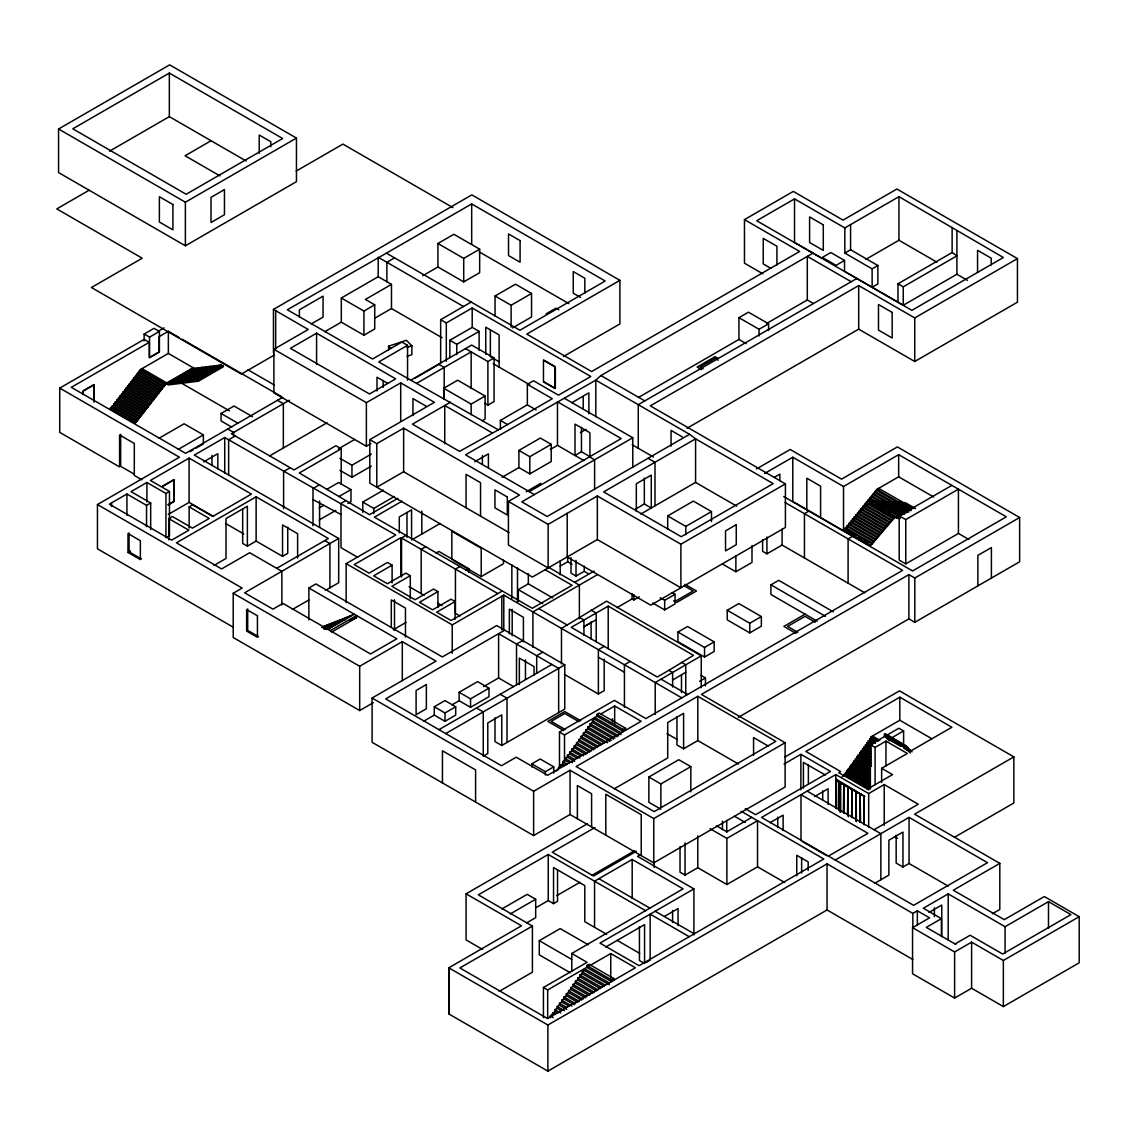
<?xml version="1.0" encoding="UTF-8"?>
<svg xmlns="http://www.w3.org/2000/svg" width="1136" height="1136" viewBox="0 0 1136 1136"><rect width="100%" height="100%" fill="white"/><g stroke="black" fill="none" stroke-linecap="round" stroke-linejoin="round"><path stroke-width="1.5" d="M894.699 516.454L871.866 544.016L845.269 528.666L843.523 530.782L843.523 486.506L898.661 454.67L1006.326 516.823L912.577 570.939L783.726 496.56M878.625 489.474L878.625 488.366L913.827 508.502M848.393 770.563L850.41 767.78M865.462 746.92L868.472 742.745M123.81 393.028L127.033 388.91M166.765 382.889L135.156 423.274L110.448 409.003L110.448 407.895L112.024 406.986L136.746 421.257L165.189 383.812L140.466 369.527L112.024 406.986M850.836 523.057L858.617 513.657M860.832 510.959L867.506 502.907M895.225 516.923L870.119 546.146L792.786 501.501L792.786 457.226L764.585 473.499M812.879 253.172L600.901 375.547L595.804 380.162L465.533 454.84L534.374 494.586M561.482 663.85L561.482 628.421L606.596 601.171L701.253 655.827L701.253 687.706M571.791 971.209L571.791 953.473L683.077 888.849L632.184 859.469L594.554 881.195L594.554 927.303M668.834 670.339L693.485 655.358L608.214 606.127L571.238 627.342L657.275 677.013L668.834 670.339L672.611 672.512L672.611 687.039M672.611 680.038L685.761 672.285M58.561 128.993L169.647 64.866L296.453 138.081L296.453 181.661L185.381 245.788L58.561 172.573L58.561 128.993L185.381 202.208L296.453 138.081M169.335 73.073L72.789 128.808L186.148 194.256L282.694 138.521L169.335 73.073L169.335 116.639L246.129 160.971M109.567 151.159L169.335 116.639M89.148 190.223L56.8 208.896L142.213 258.213L91.434 287.522L241.343 374.071L274.174 355.114M211.083 140.736L185.069 155.76L219.901 175.867M296.198 171.067L342.916 144.102L453.008 207.661M144.158 340.885L144.158 334.027L154.013 328.332L159.409 331.456L159.409 352.046L149.554 357.726L149.554 337.136L159.409 331.456M141.83 479.79L134.304 475.444L134.304 443.466L119.578 434.946L119.578 466.939L59.725 432.39L59.725 388.1L144.158 339.352L149.285 342.305L149.285 357.57L159.139 351.876L159.139 336.611L168.355 331.286L179.019 337.449M158.302 331.187L164.01 327.892M149.285 342.305L71.312 387.319L185.651 453.335L282.694 397.302M168.355 353.424L140.282 369.64L165.004 383.911L193.077 367.709L168.355 353.424L168.355 331.286M273.464 352.984L273.464 309.404L471.852 194.867L619.901 280.336L619.901 323.916L563.413 356.519M110.448 409.003L112.024 408.094M386.425 253.143L471.681 203.926L605.19 281.018L519.947 330.235L386.425 253.143L287.323 309.773L372.565 358.99L401.903 342.05L407.554 345.316L407.554 380.177M168.341 382.704L193.063 368.419L194.654 369.342L194.654 368.234L196.23 369.143L196.23 368.036L171.508 382.307L171.508 383.414L169.931 382.505L169.931 383.613L168.341 382.704L168.341 383.812L142.043 368.618L142.043 369.725M169.931 382.505L194.654 368.234M168.341 383.812L172.715 381.284M180.099 377.734L183.01 376.059M185.921 374.369L188.832 372.693M191.743 371.018L194.654 369.342M171.508 382.307L173.084 383.215L173.084 382.122L197.806 367.837L199.382 368.76L199.382 367.652L200.973 368.561L200.973 367.453L202.549 368.362L202.549 367.255L204.125 368.178L196.855 372.367M172.956 382.576L180.226 378.373M173.084 382.122L174.66 383.031L174.66 381.923L199.382 367.652M174.546 382.378L177.443 380.702M174.66 381.923L176.25 382.832L176.25 381.724L200.973 367.453M174.66 383.031L179.034 380.503M193.574 372.111L196.485 370.435M176.25 381.724L177.827 382.633L177.827 381.526L202.549 367.255M179.161 381.156L182.058 379.481M184.969 377.791L187.88 376.115M177.827 381.526L179.403 382.449L179.403 381.341L204.125 367.07M179.403 381.341L180.993 382.25L180.993 381.142L205.715 366.871L205.715 367.979M394.575 257.844L386.879 262.302L386.879 281.728M180.993 381.142L182.569 382.051L182.569 380.943L207.292 366.672L208.868 367.581L208.868 366.474L210.444 367.397L210.444 366.289L212.034 367.198M186.801 378.884L189.712 377.209M192.623 375.533L195.534 373.858M182.569 380.943L184.146 381.866L184.146 380.759L208.868 366.474M182.569 382.051L189.84 377.862M184.146 380.759L185.722 381.668L185.722 380.56L210.444 366.289M203.046 370.947L205.957 369.271M185.722 380.56L187.312 381.469L187.312 380.361L212.034 366.09M187.312 380.361L188.888 381.27L188.888 380.162L213.611 365.891M191.672 378.955L194.583 377.266M207.661 369.711L210.572 368.036M188.888 380.162L190.465 381.085L190.465 379.978L215.187 365.707L216.777 366.616L216.777 365.508L218.353 366.417L218.353 365.309L219.93 366.218L219.93 365.125L223.096 365.835L223.096 366.942L198.374 381.213L168.341 384.919L166.765 383.996M210.7 368.689L213.611 366.999M190.465 379.978L192.055 380.887L192.055 379.779L216.777 365.508M196.287 377.72L199.198 376.044M192.055 379.779L193.631 380.688L193.631 379.58L218.353 365.309M199.325 376.683L202.222 375.008M193.631 379.58L195.207 380.503L195.207 379.396L219.93 365.125M195.207 379.396L196.784 380.304L196.784 379.197L221.506 364.926M203.94 375.462L206.837 373.787M209.748 372.097L212.659 370.421M215.57 368.746L218.481 367.07M196.784 379.197L198.374 380.106L223.096 365.835M391.48 284.383L365.409 299.435L374.724 304.817L374.724 328.971L363.918 335.205L341.325 322.17L341.325 298.015L378.217 276.715L391.48 284.383L391.48 308.538L442.018 337.704M437.928 266.988L437.928 243.502L453.86 234.286L479.662 249.182L479.662 272.683L463.715 281.884L437.928 266.988L422.777 275.736M110.448 407.895L135.156 422.166L136.746 421.257M311.221 323.959L323.05 317.129L323.05 296.155L299.393 309.816L299.393 316.802M370.847 443.679L366.374 446.263L273.89 392.857L273.89 349.277L308.211 329.468L273.464 309.404M316.589 333.203L290.404 348.312L369.484 393.979L395.669 378.856L316.589 333.203L316.589 364.571M324.825 331.698L341.325 322.17M341.325 298.015L363.918 311.051L374.724 304.817M437.928 243.502L463.715 258.383L479.662 249.182M158.898 438.34L184.117 423.771L203.372 434.889L203.372 443.92L195.96 448.209M374.61 318.279L391.48 308.538M231.815 427.15L221.08 420.945L221.08 413.49L234.016 406.021L252.433 416.656M178.153 449.458L203.372 434.889M233.036 627.086L97.455 548.816L97.455 504.54L179.431 457.212L59.725 388.1M190.024 451.631L192.992 449.927M150.676 529.532L150.676 502.964L146.544 505.35L126.92 494.018L109.383 504.143L171.692 540.111L188.86 530.214L168.795 518.627L168.795 539.87M165.955 493.478L165.955 537.754L169.463 535.738L169.463 491.462L165.955 493.478L146.899 482.473L131.052 491.632L150.676 502.964M189.144 528.126L189.144 506.869L192.651 504.838L212.716 516.426L251.411 494.089L189.101 458.106L150.406 480.457L169.463 491.462M346.153 602.605L346.153 563.641L395.754 534.999L224.729 437.545L194.284 455.11L338.684 538.478L338.684 582.754L325.407 590.422M289.368 400.227L231.332 433.739L294.011 469.921L335.915 445.724L341.212 448.791L341.212 484.206M235.237 435.983L228.634 439.788L228.634 475.217M440.654 363.25L440.654 319.685L471.156 302.062M203.656 461.898L217.828 453.718L217.828 468.912M162.207 486.364L173.851 479.633L173.851 501.402L168.029 504.767M162.42 486.492L174.078 479.761L174.078 501.53L168.242 504.895M407.554 345.316L378.728 361.958L498.377 429.848L552.295 398.722L527.345 384.309L527.345 404.856L500.38 420.419L500.38 429.28M440.654 319.685L446.306 322.936L472.193 307.998L590.819 376.485L558.458 395.158L533.508 380.759L527.345 384.309M495.055 316.135L495.055 295.999L515.488 284.199L531.549 293.471L531.549 316.972L512.577 327.921M449.842 357.57L449.842 340.289L472.193 327.381L479.122 331.385L479.122 350.385M495.055 295.999L511.115 305.272L531.549 293.471M449.842 340.289L456.771 344.293L479.122 331.385M168.27 514.423L189.101 502.396L213.412 516.426M269.786 455.806L327.026 422.748M273.89 349.277L366.374 402.684L400.696 382.86L434.406 402.329L369.811 439.632L369.811 483.198L532.372 577.06L597.337 539.557L680.89 587.795L680.89 544.215L785.416 483.865L785.416 527.445L650.758 605.19L567.205 556.952L567.205 513.373M168.795 518.627L172.402 516.539L192.467 528.126L209.209 518.456L189.144 506.869M410.565 380.333L471.681 345.06L494.061 357.982L494.061 401.562L487.898 405.112L484.859 403.351M415.478 377.919L439.178 364.23M417.239 383.002L471.156 351.876L471.156 388.484M127.985 552.451L140.367 559.608L140.367 540.722L127.985 533.565L127.985 552.451L130.498 550.988M546.061 313.891L556.015 308.14L558.855 309.787M290.191 467.72L283.602 471.525L283.602 508.715M619.901 280.336L526.777 334.098L591.643 371.557L799.645 251.468L744.463 219.617L744.463 263.197L762.852 273.819M465.519 348.61L487.898 361.532L494.061 357.982M338.429 448.834L354.815 439.376M443.722 398.892L443.722 388.271L457.68 380.205L485.115 396.038L485.115 419.07L482.317 420.689M276.701 568.327L328.347 538.507L256.125 496.815L176.407 542.838L221.605 568.937L249.693 552.721L281.856 571.294L281.856 604.934M341.212 448.791L299.308 472.974L369.569 514.665L397.87 498.335M744.463 219.617L793.311 191.416L843.04 220.128L896.9 189.016L1017.444 258.61L1017.444 302.19L914.736 361.489L858.688 329.142L687.081 428.215M794.533 198.885L756.704 220.739L911.881 310.327L1003.372 257.517L898.945 196.67L844.829 227.924L794.533 198.885L794.533 242.465L821.74 258.17M369.811 439.632L376.797 443.665L403.635 428.158L519.507 495.055L508.417 501.445L508.417 545.024L548.134 567.957L548.134 524.378L597.337 495.978L680.89 544.215M450.467 402.187L412.411 424.168L459.526 451.375L498.377 429.848M339.962 458.319L351.947 465.235L371.316 454.059M319.585 484.689L312.996 488.494L312.996 525.783M443.722 388.271L471.156 404.104L485.115 396.038M326.557 489.488L338.67 482.488L350.981 489.602L350.981 501.629L347.957 503.376M339.962 470.347L351.947 477.276L371.316 466.087M213.994 565.416L226.021 558.472L226.021 518.57L247.378 506.244L247.378 546.146L242.664 543.42L242.664 508.729M247.378 546.146L256.125 541.091L282.537 556.342L287.735 553.346L287.735 527.189M319.188 507.962L323.732 505.335M338.869 496.588L350.981 489.602M345.529 500.777L340.999 503.39L340.999 547.666L357.726 557.336M319.188 519.99L335.844 510.376M509.013 532.571L403.635 471.738L376.797 487.245L376.797 443.665M362.782 512.379L362.782 502.069L383.457 490.127M362.782 502.069L373.758 508.403L394.448 496.46M373.375 702.63L359.686 710.54L233.221 637.523L233.221 593.248L242.167 588.093L97.455 504.54M571.877 402.655L588.888 392.829L588.888 413.774M401.931 501.26L374.426 517.15L532.301 608.3L572.132 585.31L544.939 569.619M338.684 538.478L244.609 592.793L272.952 609.152L282.949 603.386L370.535 653.953L396.819 638.787L308.864 588.008L308.864 619.887M474.692 461.784L488.409 453.86L488.409 467.791M844.829 253.087L850.58 249.764L877.872 265.526L877.872 283.943L872.121 287.266L872.121 268.849L844.829 253.087L844.829 227.924M638.475 397.444L738.94 339.437L738.94 317.668L748.454 312.173L768.575 323.788L768.575 330.491M844.531 260.456L836.053 265.355L822.336 257.432L830.814 252.547L844.531 260.456L844.531 271.334L903.262 305.243L956.91 274.259L967.403 280.322M518.911 467.592L518.911 450.424L540.353 438.042L551.23 444.332L551.23 461.514L529.802 473.882L518.911 467.592L502.14 477.276M865.689 259.448L898.945 240.25L936.93 262.175M518.911 450.424L529.802 456.7L551.23 444.332M766.573 323.49L807.313 299.961L813.362 303.454M308.864 588.008L315.907 583.947L442.344 656.949L496.716 625.553L564.762 664.844L564.762 709.12L501.771 745.486L494.998 741.581L494.998 717.753M550.321 449.458L557.464 445.34L583.961 460.648M738.94 317.668L759.061 329.284L768.575 323.788M580.382 432.631L586.062 429.365M497.824 593.574L400.951 537.655L354.247 564.606L369.015 573.14L387.461 562.49L392.105 565.16L392.105 582.882M406.049 535.411L401.562 537.995L401.562 576.96M872.121 268.849L877.872 265.526M856.785 278.519L638.262 404.672L638.262 448.251M411.573 539.983L440.172 523.469M292.364 609.492L308.878 599.964M1017.444 258.61L914.736 317.924L858.688 285.562L650.317 405.864L785.416 483.865M590.436 456.913L581.462 451.73L575.001 455.465L575.001 424.126L589.939 432.759L589.939 457.126M392.105 565.16L373.659 575.824L387.433 583.776L405.879 573.112L410.295 575.668L410.295 598.686M425.673 546.728L421.186 549.327L421.186 593.603M526.252 491.732L540.793 483.325M529.277 491.632L621.207 438.567L557.464 401.761L557.464 445.34M897.994 302.19L897.994 283.773L952.124 252.533L952.124 227.37M632.766 467.407L632.766 437.772L521.779 501.856L547.169 516.511L689.58 434.307L695.573 438.837L773.19 483.638L681.259 536.717L603.656 491.902L695.573 438.837L695.573 482.417L640.818 514.026M435.968 553.147L438.908 551.457L468.785 568.71L468.785 572.246M897.994 283.773L903.262 286.812L956.91 255.841L952.124 252.533M410.295 575.668L391.849 586.318L415.08 599.737L433.526 589.073L437.928 591.615L437.928 607.561M321.729 627.583L324.64 625.893M322.539 627.526L326.927 624.999M323.362 627.47L329.199 624.09M324.172 627.413L331.471 623.195L333.743 624.502M324.981 627.356L333.743 622.301M324.342 628.137L336.029 621.392M323.703 628.932L338.301 620.497M324.513 628.861L340.573 619.589M325.322 628.804L342.845 618.694L345.131 620.015M326.146 628.748L345.131 617.799M326.955 628.691L347.403 616.891M326.316 629.486L349.675 615.996M327.125 629.429L351.947 615.087M327.949 629.372L354.233 614.193M330.221 630.679L356.505 615.513L356.505 617.714L331.684 632.056M459.924 566.509L455.437 569.093L455.437 613.383L459.966 615.996M465.845 570.4L468.785 568.71M437.928 591.615L419.482 602.279L432.56 609.819L451.006 599.169L455.124 601.54L455.124 619.248M453.307 560.46L481.224 576.577L503.504 563.712L503.504 560.176M393.269 629.784L406.035 622.4M455.124 601.54L436.664 612.19L451.12 620.54L502.311 590.99M233.221 593.248L359.686 666.264L402.3 641.655L435.997 661.124L372.097 698.015L372.097 742.291L533.622 835.556L570.045 814.512L653.768 862.849L785.118 787.007L785.118 742.731L701.409 694.408L908.885 574.617L914.807 578.025L1019.631 517.505L1019.631 561.78L914.807 622.301L908.885 618.893L738.286 717.384M635.379 509.169L644.339 503.986L651.269 507.991L651.269 475.118L636.33 483.751L636.33 511.427M346.153 563.641L452.227 624.871L503.788 595.108L681.77 697.859M518.328 601.555L518.328 589.641L528.339 583.861L552.707 597.934M560.19 566.111L567.716 561.766L572.033 564.265M667.684 529.206L667.684 515.929L693.343 501.104L711.491 511.583L711.491 521.552M756.477 468.927L790.173 449.473L841.549 479.136L897.369 446.917L1019.631 517.505M571.01 557.52L571.01 573.155L576.023 576.051L584.231 571.309L588.689 573.879M574.589 582.328L594.171 571.025M597.451 574.66L532.912 611.921L532.912 647.35M504.696 630.168L385.672 698.881L501.459 765.735L516.227 757.201L547.609 775.32L641.187 721.289L614.675 705.996L600.987 713.891M667.684 515.929L685.817 526.394L711.491 511.583M774.354 477.319L779.85 474.138L779.85 480.741M522.645 640.534L516.525 644.055L516.525 684.795M434.264 715.112L434.264 706.777L444.985 700.585L455.692 706.777L455.692 715.112L444.985 721.289L434.264 715.112L423.629 721.246M459.143 700.742L459.143 692.278L477.589 681.628L488.991 688.203L488.991 696.68L470.545 707.33L459.143 700.742L452.057 704.831M589.925 623.281L583.89 626.76L596.201 619.731M617.033 607.632L632.085 598.928L633.86 599.95L639.27 596.826M542.781 652.149L536.675 655.685L536.675 673.392M483.581 686.627L498.59 677.965L513.543 686.598M434.264 706.777L444.985 712.968L455.692 706.777M459.143 692.278L470.545 698.853L488.991 688.203M808.931 511.101L804.444 513.699L804.444 557.975M438.965 729.653L551.883 664.461M660.172 597.706L664.674 600.305L675.054 594.313L675.054 603.926L664.674 609.918L652.646 602.989M445.738 733.558L564.762 664.844M676.488 600.617L693.145 590.99L683.929 585.679M604.196 646.37L598.388 649.721L598.388 693.997L604.196 690.645L604.196 659.121M845.269 528.666L876.878 489.389L898.661 476.808L933.622 496.986M722.567 564.081L735.872 571.763L751.989 562.448L751.989 545.607M762.597 539.529L762.597 551.315L766.928 553.814L782.093 545.067L864.752 592.779M900.223 518.513L896.716 518.328L870.119 502.964L870.119 501.856L871.866 500.848L898.477 516.213L898.477 517.32L900.223 516.298L900.223 517.405M875.387 501.033L875.387 502.14L877.134 501.132L900.777 514.778M877.134 502.24L878.895 501.217L902.538 514.878M902.822 514.111L880.656 501.317L878.895 502.325L878.895 501.217M904.568 514.21L882.402 501.402L880.656 502.424L880.656 501.317M904.852 513.444L884.163 501.501L882.402 502.51L882.402 501.402M905.136 512.691L885.924 501.601L884.163 502.609L884.163 501.501M906.883 512.776L887.67 501.686L885.924 502.708L885.924 501.601M907.167 512.024L889.431 501.785L887.67 502.794L887.67 501.686M896.446 503.262L898.207 502.254L910.035 509.07M898.207 502.254L898.207 503.347L899.968 502.339L911.782 509.169M912.066 508.403L901.714 502.439L899.968 503.447L899.968 502.339M677.936 632.056L687.564 626.504L714.175 641.868L714.175 651.482L704.547 657.048L677.936 641.67L677.936 632.056L704.547 647.421L714.175 641.868M630.253 661.408L624.431 664.759L624.431 707.288M915.573 508.587L905.236 502.623L901.714 503.546L901.714 502.439M852.582 536.306L848.095 538.89L848.095 583.166M817.196 621.179L770.904 594.455L770.904 584.827L778.714 580.326L833.284 611.821M727.239 610.259L738.826 603.557L761.361 616.564L761.361 626.192L749.76 632.88L727.239 619.873L727.239 610.259L749.76 623.266L761.361 616.564M870.119 501.856L896.716 517.221L898.477 516.213M951.869 485.384L899.187 515.787L899.187 560.076L905.761 563.868L958.429 533.451L968.909 539.501M905.761 563.868L905.761 519.592L958.429 489.176L958.429 533.451M843.523 529.674L870.119 545.039L871.866 544.016M559.48 767.482L559.48 732.067L614.377 700.372L645.901 718.577L902.609 570.357L785.075 502.51M596.982 714.374L623.266 729.539L623.266 731.385L596.982 716.205L596.982 714.374L599.254 713.053L625.538 728.233L625.538 730.065M701.253 655.827L655.231 682.537L655.231 714.43M559.48 732.067L564.507 734.964L597.948 715.652M617.26 736.838L592.438 722.51L592.438 720.664L594.71 719.358L620.994 734.538M613.525 739.153L590.152 725.663L590.152 723.817L592.438 722.51M609.791 741.453L587.88 728.815L587.88 726.969L590.152 725.663M604.593 742.916L585.608 731.967L585.608 730.121L587.88 728.815M600.859 745.23L583.336 735.106L583.336 733.274L585.608 731.967M531.818 767.07L531.818 763.861L540.196 759.018L553.757 766.843L553.757 773.261M597.124 747.531L581.05 738.258L581.05 736.426L583.336 735.106M593.39 749.845L578.778 741.41L578.778 739.579L581.05 738.258M589.641 752.16L576.506 744.563L576.506 742.731L578.778 741.41M585.906 754.46L574.234 747.715L574.234 745.883L576.506 744.563M805.083 614.178L783.897 626.419L796.009 633.405M580.709 755.923L571.948 750.868L571.948 749.036L574.234 747.715M576.974 758.237L569.676 754.02L569.676 752.188L571.948 750.868M574.702 761.39L567.404 757.172L567.404 755.326L569.676 754.02M569.505 762.852L565.132 760.325L565.132 758.479L567.404 757.172M699.634 681.302L705.456 677.936L705.456 685.903M531.818 763.861L545.379 771.685L553.757 766.843M565.771 765.153L562.845 763.477L562.845 761.631L565.132 760.325M556.029 771.088L558.301 769.782L558.301 767.936L562.845 763.477M623.266 729.539L625.538 728.233M623.266 731.385L620.994 732.692L594.71 717.512L594.71 719.358M697.816 696.297L576.137 766.544L654.18 811.601L775.86 741.354L697.816 696.297L697.816 740.573L738.499 764.045M372.097 698.015L533.622 791.267L570.045 770.236L653.768 818.573L785.118 742.731M614.292 788.796L667.712 757.953L667.712 722.524L683.602 713.351L683.602 748.78L676.942 744.932L676.942 716.589M683.602 748.78L697.816 740.573M660.854 809.215L648.855 802.272L648.855 777.01L678.817 759.714L690.83 766.644L690.83 791.906M482.573 949.44L466.087 939.926L466.087 893.819L587.44 823.756M648.855 777.01L660.854 783.954L690.83 766.644M645.759 910.76L548.248 854.471L478.327 894.841L532.415 926.067L532.415 972.189L499.173 991.373M595.023 827.462L552.224 852.17L593.532 876.012L636.288 851.333M501.856 908.956L527.175 894.344L535.681 899.258L535.681 917.661L526.749 922.815M510.362 913.869L535.681 899.258M784.777 757.087L899.485 690.858L1013.852 756.888L1013.852 802.996L954.297 837.374M784.067 764.031L800.88 754.318L830.515 771.429L755.596 814.682L745.23 808.69M903.759 748.127L909.737 751.578L951.883 727.253L899.811 697.192L805.85 751.45L840.683 771.557L838.723 772.679L868.912 789.96M536.206 907.536L548.248 900.578L553.544 903.631L557.535 901.331L557.535 870.403M556.81 895.637L579.743 882.402M591.955 875.345L634.754 850.637M640.576 854.627L637.566 856.374L693.897 888.892L693.897 934.999M912.861 959.508L827.051 909.964L547.879 1071.134L448.777 1013.923L448.777 967.815L521.509 925.812L466.087 893.819M532.415 926.067L459.881 967.943L547.495 1018.538L635.407 967.773L610.728 953.53L547.666 989.939L543.434 987.496L543.434 1017.657M876.935 741.396L871.056 738.002L871.056 736.852L899.811 720.252L931.974 738.812M875.501 743.37L869.636 739.976L871.056 738.002M872.604 744.506L868.202 741.964L869.636 739.976M871.184 746.48L866.782 743.938L868.202 741.964M871.227 749.306L865.348 745.912L866.782 743.938M889.303 740.899L884.447 735.929L884.447 734.396L885.413 733.842L906.343 745.94L906.343 747.474L907.309 746.92L908.26 749.433L909.226 748.88L909.226 750.413L910.177 749.859L910.177 751.393L905.69 748.794M871.269 752.131L863.928 747.886L865.348 745.912M871.312 754.943L862.494 749.859L863.928 747.886M871.355 757.769L861.074 751.847L862.494 749.859M871.397 760.595L859.654 753.821L861.074 751.847M871.426 763.42L858.22 755.795L859.654 753.821M871.468 766.246L856.8 757.769L858.22 755.795M751.762 817.38L726.813 831.779L716.376 825.758M570.187 972.7L539.273 954.865L539.273 940.665L560.19 928.595L588.164 944.74M870.048 768.22L855.365 759.743L856.8 757.769M866.782 742.788L875.089 747.417L885.966 741.126L907.323 753.466L881.635 768.305L881.635 782.491M891.76 737.789L903.617 730.945L903.617 745.131M870.091 771.046L853.945 761.716L855.365 759.743M870.133 773.872L852.511 763.704L853.945 761.716M870.176 776.697L851.091 765.678L852.511 763.704M874.053 829.749L918.271 804.217L884.22 784.55L868.685 793.539L835.826 774.567L761.574 817.437L913.614 905.335L987.511 862.678L909.056 817.38L835.173 860.051M870.219 779.509L849.657 767.652L851.091 765.678M710.028 828.684L726.884 838.411L757.527 820.717L757.527 866.825L726.884 884.518L697.774 867.719L685.036 875.075L680.024 872.192L680.024 846.774M870.261 782.335L848.237 769.626L849.657 767.652M870.29 785.161L846.817 771.6L848.237 769.626M870.332 787.986L845.383 773.573L846.817 771.6M843.963 775.561L845.383 773.573M842.23 776.555L845.255 774.809M836.281 780.517L836.65 808.378M814.597 796.549L828.101 788.753L828.101 804.345M769.981 822.72L783.13 815.137L783.13 830.544M839.703 782.491L840.086 812.126M906.343 745.94L905.392 748.013L910.248 752.983M843.792 784.862L844.176 812.723M847.896 787.22L848.265 816.841M851.986 789.577L852.355 817.451M856.075 791.948L856.445 821.569M693.897 888.892L599.993 943.107L639.057 965.671L823.827 858.986L741.155 811.26M867.308 789.179L892.541 774.61L881.635 768.305M860.165 794.305L860.548 822.18M836.281 808.605L836.281 779.211L864.666 796.435L835.826 780.304L864.666 796.435M605.729 947.026L644.566 924.605L644.566 963.484L639.44 960.516L639.44 926.948M664.645 916.298L678.05 908.573L678.05 925.513M543.434 987.496L587.085 962.306L571.791 953.473M586.772 965.543L611.438 979.786L611.438 981.618L586.772 967.375L586.772 965.543L589.044 964.223L613.71 978.465L613.71 980.297M603.983 986.247L582.214 973.68L582.214 971.848L584.5 970.527L607.703 983.932M600.248 988.561L579.942 976.832L579.942 974.986L582.214 973.68M596.528 990.876L577.67 979.985L577.67 978.139L579.942 976.832M592.807 993.191L575.398 983.137L575.398 981.291L577.67 979.985M589.073 995.491L573.112 986.289L573.112 984.443L575.398 983.137M585.352 997.806L570.84 989.428L570.84 987.596L573.112 986.289M581.618 1000.12L568.568 992.58L568.568 990.748L570.84 989.428M577.897 1002.435L566.296 995.732L566.296 993.901L568.568 992.58M574.177 1004.749L564.01 998.885L564.01 997.053L566.296 995.732M568.994 1006.226L561.738 1002.037L561.738 1000.205L564.01 998.885M566.722 1009.379L559.466 1005.19L559.466 1003.358L561.738 1002.037M561.539 1010.855L557.194 1008.342L557.194 1006.51L559.466 1005.19M557.819 1013.17L554.908 1011.494L554.908 1009.663L557.194 1008.342M550.364 1017.799L550.364 1015.953L554.908 1011.494M611.438 979.786L613.71 978.465M828.471 856.061L867.89 833.299L800.994 794.675L800.994 840.782M645.972 962.675L648.77 961.056M448.777 967.815L547.879 1025.027L827.051 863.843L912.861 913.401L917.348 910.802L929.546 917.845L912.549 927.672L912.549 973.779L954.609 998.061L971.607 988.249L1003.358 1006.581L1079.2 962.788L1079.2 916.681L1044.325 896.545L1004.281 919.663L953.289 890.226L999.808 863.374L999.808 909.482L992.296 913.813M1013.852 756.888L914.608 814.185L999.808 863.374M874.763 883.297L888.863 875.16L888.863 840.228L902.964 832.092L902.964 867.009L909.056 863.502L948.29 886.137M955.035 943.959L970.116 935.24L1002.648 954.027L1070.921 914.608L1048.485 901.643L1005.076 926.706L948.205 893.876L923.341 908.232L941.389 918.655L941.389 936.391M928.95 912.435L941.758 905.051L941.758 936.689M941.389 918.655L926.309 927.374L955.887 944.428M912.549 927.672L954.609 951.954L971.607 942.142L1003.358 960.474L1079.2 916.681M350.101 620.256L356.505 617.714M388.597 349.746L388.597 346.21L406.347 340.289L411.871 345.813L411.871 354.673L407.029 356.292M407.029 347.431L411.871 345.813M312.996 499.613L340.999 514.509M851.219 281.728L807.313 256.381L807.313 299.961M770.847 268.323L763.236 263.935L763.236 238.361L776.925 246.271L776.925 265.029M738.94 339.437L746.125 343.583M718.108 358.394L715.098 356.661L697.106 367.042L701.608 369.64M718.094 360.14L715.098 358.422L700.159 367.042L703.141 368.774M580.482 297.362L573.254 293.187L573.254 271.575L584.827 278.249L584.827 293.216M479.278 251.894L568.895 303.639M904.952 504.483L907.905 506.187M876.878 489.389L900.521 503.035M876.878 490.496L900.521 504.143M896.446 502.155L911.228 510.689M898.207 503.347L901.16 505.066M904.114 506.77L907.082 508.474M909.482 510.589L894.699 502.055L894.699 503.163M875.118 491.505L894.33 502.595M907.721 510.504L892.939 501.97L892.939 503.078M875.118 492.612L908.914 512.109M897.369 505.634L900.337 507.338M873.357 493.62L889.616 503.007M890.624 504.498L893.592 506.202M873.357 494.728L886.662 502.41M894.785 507.82L897.738 509.524M900.692 511.228L903.645 512.947M871.61 495.75L883.425 502.566M871.61 496.858L880.471 501.97M888.04 506.684L890.993 508.388M893.947 510.107L896.9 511.811M898.107 513.415L901.061 515.133M869.849 497.866L900.507 515.545M905.761 519.592L873.627 500.948L873.627 502.055M869.849 498.974L874.28 501.53M875.387 502.14L878.341 503.844M887.202 508.971L890.155 510.675M876.31 504.512L885.171 509.638M888.125 511.342L891.078 513.046M868.103 499.982L871.056 501.686M792.786 457.226L843.523 486.506M868.103 501.09L879.917 507.92M882.871 509.624L885.824 511.328M888.792 513.032L891.746 514.75M866.342 502.112L892.939 517.462M866.342 503.22L892.939 518.57M864.581 504.228L891.192 519.592M864.581 505.335L891.192 520.686M862.835 506.344L889.431 521.708M862.835 507.451L889.431 522.816M861.074 508.474L887.67 523.824M861.074 509.581L887.67 524.931M859.313 510.589L885.924 525.954M859.313 511.697L885.924 527.047M857.566 512.705L884.163 528.07M857.566 513.813L884.163 529.177M855.806 514.835L882.402 530.185M855.806 515.943L882.402 531.293M854.045 516.951L880.656 532.315M854.045 518.059L880.656 533.409M852.298 519.067L878.895 534.431M852.298 520.174L878.895 535.539M600.901 375.547L644.808 400.894M850.537 521.197L877.134 536.547M850.537 522.304L877.134 537.655M848.777 523.313L875.387 538.677M848.777 524.42L875.387 539.785M689.58 434.307L595.804 380.162L595.804 416.77M847.03 525.428L873.627 540.793M847.03 526.536L873.627 541.9M463.46 306.507L378.217 257.29L378.217 276.715M845.269 527.558L871.866 542.909M846.746 530.626L855.621 535.738M858.575 537.442L861.528 539.16M864.482 540.864L867.435 542.568M682.296 436.891L671.064 430.402L671.064 446.221M543.761 360.084L555.334 366.772L555.334 388.384L543.761 381.696M564.393 398.296L632.766 437.772M499.286 361.873L490.369 356.732L490.369 329.61M493.18 363.69L529.688 384.763M632.198 444.758L653.356 456.97M695.573 482.417L736.668 506.131M648.06 458.262L654.989 462.267L654.989 505.847M527.345 404.856L536.149 409.94M438.553 364.173L444.204 367.439L444.204 398.622M589.513 456.857L594.611 459.796L594.611 489.431M500.38 420.419L507.721 424.665M770.904 584.827L825.474 616.337M491.86 432.702L444.744 405.495L444.744 443.849M815.265 622.216L805.083 616.337L787.631 626.419L797.813 632.298M387.646 383.357L376.996 377.195L376.996 390.983M426.383 406.319L412.936 398.566L412.936 415.606M684.88 584.287L696.496 590.99L676.488 602.549L673.577 600.873M672.043 592.58L675.054 594.313M508.417 501.445L548.134 524.378M903.617 730.945L898.903 728.233L870.375 744.705L870.375 789.037M907.309 746.92L886.364 734.822L885.413 735.375L885.413 733.842M884.447 734.396L908.26 747.9M891.277 738.514L894.273 740.246M908.147 749.107L911.143 750.839M884.447 735.929L905.392 748.013M907.607 749.22L912.094 751.819M890.297 740.36L900.763 746.409M247.975 369.796L274.06 384.848M879.818 740.274L872.491 736.029L872.491 737.179M182.072 339.21L281.16 396.421M871.056 736.852L878.398 741.098M869.636 738.826L875.501 742.22M868.202 740.8L872.604 743.342M277.482 400.312L283.347 403.706L283.347 447.982M865.348 744.762L871.227 748.155M863.928 746.735L871.269 750.967M144.158 334.027L149.554 337.136M547.864 566.892L579.374 585.097L579.374 618.737M862.494 748.709L871.312 753.793M861.074 750.683L871.355 756.619M859.654 752.657L871.397 759.444M858.22 754.645L871.426 762.27M856.8 756.619L871.468 765.096M855.365 758.592L870.048 767.07M853.945 760.566L870.091 769.896M591.103 610.117L596.201 613.057L596.201 641.954M681.486 662.302L685.761 664.773L685.761 695.047M852.511 762.54L870.133 772.721M701.026 675.38L705.456 677.936M851.091 764.528L870.176 775.533M849.657 766.502L870.219 778.359M180.567 382.619L229.444 410.834M848.237 768.476L870.261 781.185M846.817 770.449L870.29 784.01M579.999 617.728L583.932 620L583.932 635.223M845.383 772.423L870.332 786.836M221.08 413.49L237.949 423.231M843.963 774.397L868.912 788.81M140.466 370.634L165.189 384.919M518.328 589.641L542.71 603.699M138.89 371.557L163.612 385.828M138.89 372.665L163.612 386.936M137.3 373.574L162.022 387.845M137.3 374.681L162.022 388.952M135.724 375.59L160.446 389.861M227.74 429.025L233.618 432.418L233.618 435.954M538.72 608.569L567.304 625.07M661.038 679.186L687.578 694.508M835.826 779.85L864.226 796.251L863.843 824.523M135.724 376.698L160.446 390.969M825.361 775.064L803.408 762.398L803.408 788.143M134.147 377.606L158.87 391.877M134.147 378.714L158.87 392.985M768.263 746.04L753.566 737.548L753.566 755.156M132.557 379.623L157.279 393.908M132.557 380.73L157.279 395.016M130.981 381.653L155.703 395.924M130.981 382.761L155.703 397.032M129.405 383.67L154.127 397.941M129.405 384.777L154.127 399.048M598.388 657.233L624.431 672.271M127.828 385.686L152.551 399.957M127.828 386.794L152.551 401.065M126.238 387.703L150.96 401.974M126.238 388.81L150.96 403.081M124.662 389.719L149.384 404.004M124.662 390.827L149.384 405.112M894.586 836.65L897.554 838.354M123.086 391.75L147.808 406.021M123.086 392.857L147.808 407.128M121.495 393.766L146.217 408.037M121.495 394.874L146.217 409.145M807.156 791.125L880.854 833.668L880.854 879.775M119.919 395.782L144.641 410.053M119.919 396.89L144.641 411.161M118.343 397.799L143.065 412.07M118.343 398.906L143.065 413.177M116.767 399.815L141.489 414.1M116.767 400.923L141.489 415.208M115.176 401.846L139.898 416.117M115.176 402.953L139.898 417.224M113.6 403.862L138.322 418.133M113.6 404.97L138.322 419.241M112.024 405.879L136.746 420.15M113.472 408.932L116.383 410.607M129.476 418.162L132.387 419.851M902.964 867.009L896.162 863.09L896.162 835.145M564.436 674.401L598.388 693.997M667.017 733.629L677.34 739.593M409.102 586.63L424.154 595.321M437.559 603.06L442.032 605.644M324.768 540.58L329.909 543.548L329.909 587.823M802.513 841.662L826.838 855.706M592.438 720.664L618.722 735.844M590.152 723.817L614.988 738.159M580.723 720.764L564.777 711.562L547.808 721.36L563.74 730.576M578.863 721.63L564.777 713.493L551.145 721.36L565.231 729.497M587.88 726.969L611.253 740.459M585.608 730.121L607.504 742.774M734.637 816.33L745.273 822.464M225.581 523.455L243.814 533.977M133.92 473.968L120.657 466.314L120.657 434.321M583.336 733.274L602.321 744.236M581.05 736.426L598.573 746.537M500.238 694.281L507.011 698.186L507.011 742.461M578.778 739.579L594.838 748.851M576.506 742.731L591.103 751.166M574.234 745.883L587.369 753.466M571.948 749.036L583.634 755.781M569.676 752.188L579.9 758.081M567.404 755.326L574.702 759.544M757.527 866.825L784.692 882.502M565.132 758.479L572.43 762.696M476.481 707.998L483.254 711.903L483.254 756.178L487.784 753.566L487.784 722.936L501.771 714.856L501.771 745.486M562.845 761.631L567.233 764.159M560.573 764.784L563.499 766.473M141.46 558.983L129.064 551.826L129.064 532.94M258.511 636.671L247.705 630.423L247.705 608.91M598.871 878.696L649.749 908.076M655.174 911.257L694.238 933.806M689.24 936.703L650.161 914.139L650.161 960.247M606.596 934.261L584.799 921.679L584.799 885.597L553.544 867.549L553.544 903.631M617.146 940.352L639.738 953.402M539.273 940.665L571.649 959.366M582.214 971.848L605.431 985.239M579.942 974.986L601.711 987.553M577.67 978.139L597.976 989.868M575.398 981.291L594.256 992.182M573.112 984.443L590.521 994.497M570.84 987.596L586.801 996.812M568.568 990.748L583.08 999.126M566.296 993.901L579.346 1001.441M564.01 997.053L575.625 1003.755M561.738 1000.205L571.891 1006.07M559.466 1003.358L566.722 1007.547M557.194 1006.51L564.436 1010.699M554.908 1009.663L560.715 1013M552.636 1012.801L555.532 1014.476M550.364 1015.953L553.26 1017.629M388.597 346.21L390.798 348.411M1048.485 901.643L1048.485 928.254M1005.076 926.706L1005.076 953.317M1003.358 960.474L1003.358 1006.581M991.401 578.082L991.401 547.566L977.883 555.362L977.883 585.878M991.245 265.029L991.245 258.199L977.556 250.303L977.556 272.47M971.607 942.142L971.607 988.249M956.91 230.693L956.91 274.259M954.609 951.954L954.609 998.061M948.205 893.876L948.205 939.983M934.388 907.82L934.388 916.61M917.348 910.802L917.348 925.002M914.736 317.924L914.736 361.489M914.807 578.025L914.807 622.301M912.861 913.401L912.861 927.587M909.056 817.38L909.056 863.502M908.885 574.617L908.885 618.893M905.236 502.623L905.236 503.731M903.262 286.812L903.262 305.243M899.811 697.192L899.811 720.252M898.945 196.67L898.945 240.25M898.661 454.67L898.661 476.808M896.716 517.221L896.716 518.328M891.192 502.978L891.192 501.871L889.431 502.893L889.431 501.785M885.966 741.126L885.966 765.962M884.22 784.55L884.22 825.347M875.089 747.417L875.089 784.664M871.866 500.848L871.866 501.956M870.119 545.039L870.119 546.146M868.685 793.539L868.685 827.221M864.226 795.867L864.255 824.764M860.165 822.393L860.137 793.851L859.753 822.166M858.688 285.562L858.688 329.142M856.047 821.342L856.047 791.494L855.664 819.794M851.986 817.664L851.943 789.137L851.574 817.437M850.58 224.601L850.58 249.764M847.896 815.307L847.854 786.765L847.484 815.066M843.792 812.95L843.764 784.408L843.395 812.709M840.683 783.968L840.683 812.339M839.703 810.579L839.674 782.037L839.291 810.351M838.723 781.511L838.723 809.911M835.826 774.567L835.869 808.363M827.051 863.843L827.051 909.964M822.72 790.841L822.72 799.503M820.59 517.547L820.59 486.151L806.83 478.213L806.83 509.61M808.378 764.67L808.378 783.556M808.179 870.446L808.179 861.897L796.762 855.309L796.762 875.813M801.633 857.623L801.633 873.002M800.88 754.318L800.88 789.79M782.093 529.135L782.093 545.067M777.748 817.167L777.748 827.448M766.928 536.987L766.928 553.814M759.061 329.284L759.061 335.986M749.76 623.266L749.76 632.88M735.872 555.816L735.872 571.763M726.742 820.405L726.742 832.262M726.884 838.411L726.884 884.518M722.468 821.172L722.468 829.635M704.547 647.421L704.547 657.048M697.774 835.798L697.774 867.719M685.817 526.394L685.817 534.701M685.036 842.898L685.036 875.075M681.486 675.068L681.486 692.577M672.597 910.504L672.597 922.361M664.674 600.305L664.674 609.918M660.854 783.954L660.854 807.526M654.237 862.38L654.237 867.45M653.768 818.573L653.768 862.849M644.339 478.043L644.339 503.986M641.229 855.607L641.229 814.697L605.8 794.249L605.8 835.159M633.86 594.639L633.86 599.95M632.085 593.617L632.085 598.928M632.184 859.469L632.184 898.477M614.675 705.996L614.675 723.703M612.545 718.705L612.545 722.155M610.728 953.53L610.728 978.366M609.152 984.77L609.152 982.924L584.5 968.696L584.5 970.527M608.214 606.127L608.214 648.628M597.337 495.978L597.337 539.557M591.6 826.965L591.6 793.766L577.372 785.558L577.372 818.744M591.103 621.917L591.103 639.014M584.231 565.998L584.231 571.309M583.222 396.535L583.222 408.747M581.462 427.349L581.462 451.73M576.023 560.417L576.023 576.051M570.045 770.236L570.045 814.512M567.716 556.484L567.716 561.766M564.507 734.964L564.507 761.518M560.218 560.857L560.218 574.745M558.656 712.655L558.656 668.366L498.59 633.689L498.59 677.965M548.248 854.471L548.248 900.578M547.879 1025.027L547.879 1071.134M547.666 989.939L547.666 1018.325M545.379 771.685L545.379 774.894M534.076 675.466L534.076 666.619L519.351 658.113L519.351 684.653M533.622 791.267L533.622 835.556M529.802 456.7L529.802 473.882M528.339 573.652L528.339 583.861M525.457 659.902L525.457 679.356M523.412 641.911L523.412 617.274L509.354 609.152L509.354 633.803M517.491 568.057L517.491 601.711M512.194 609.279L512.194 635.677M511.853 564.805L511.853 598.459M511.115 305.272L511.115 327.083M503.788 595.108L503.788 630.523M501.814 596.244L501.814 629.898M499.116 367.127L499.116 334.907L485.754 327.196L485.754 354.318M487.898 361.532L487.898 405.112M482.402 455.621L482.402 464.326M481.224 576.577L481.224 548.276L451.844 531.307L451.844 559.622M480.556 516.142L480.556 482.701L466.058 474.337L466.058 507.778M475.586 802.044L475.586 769.924L442.444 750.797L442.444 782.917M472.193 307.998L472.193 327.381M471.681 203.926L471.681 244.013M471.156 404.104L471.156 414.725M470.545 698.853L470.545 707.33M463.715 258.383L463.715 281.884M456.771 344.293L456.771 354.659M452.227 624.871L452.227 653.214M449.245 968.085L449.245 1014.192M446.306 322.936L446.306 361.291M444.985 712.968L444.985 721.289M421.811 511.044L421.811 534.062M411.573 538.208L411.573 509.851L399.276 516.951L399.276 532.898M406.986 512.521L406.986 537.342M405.467 637.04L405.467 608.101L391.309 599.922L391.309 627.171M403.635 428.158L403.635 471.738M402.3 641.655L402.3 680.62M400.951 537.655L400.951 576.605M400.696 382.86L400.696 421.215M394.504 599.78L394.504 630.423M383.159 380.532L383.159 387.419M373.758 508.403L373.758 513.571M366.374 402.684L366.374 446.263M363.918 311.051L363.918 335.205M359.686 666.264L359.686 710.54M351.947 465.235L351.947 477.276M319.585 501.033L319.585 527.218M297.618 558.074L297.618 533.664L282.537 524.96L282.537 556.342M275.665 310.682L275.665 349.022M270.822 146.743L270.822 141.73L259.221 135.028L259.221 153.388M256.125 496.815L256.125 541.091M224.729 437.545L224.729 472.959M215.187 365.707L215.187 366.814M211.963 455.394L211.963 465.519M207.292 366.672L207.292 367.78M198.374 380.106L198.374 381.213M197.806 367.837L197.806 368.944M193.063 368.419L193.063 369.527L191.487 368.618L191.487 369.725M189.101 458.106L189.101 502.396M185.381 202.208L185.381 245.788M146.899 482.473L146.899 501.956M146.544 505.35L146.544 526.607M135.156 422.166L135.156 423.274M126.92 494.018L126.92 515.261M111.569 502.865L111.569 506.415M94.245 401.888L94.245 384.735L83.226 391.096L83.226 394.533M93.961 401.732L93.961 384.579L82.942 390.94L82.942 394.362M224.459 189.598L211.012 197.366L211.012 222.5L224.459 214.732L224.459 189.598M426.369 684.568L416.103 690.489L416.103 714.686L426.369 708.765L426.369 684.568M736.256 524.69L725.535 530.881L725.535 550.903L736.256 544.712L736.256 524.69M823.288 224.829L809.599 216.933L809.599 242.508L823.288 250.403L823.288 224.829M892.172 312.428L878.483 304.519L878.483 330.093L892.172 338.003L892.172 312.428M520.089 240.619L508.516 233.945L508.516 255.557L520.089 262.231L520.089 240.619M555.021 366.942L543.462 360.268L543.462 381.881L555.021 388.555L555.021 366.942M172.928 204.537L159.381 196.713L159.381 222.017L172.928 229.841L172.928 204.537M507.309 496.986L494.941 489.843L494.941 507.849L507.309 514.991L507.309 496.986M257.432 615.769L246.626 609.535L246.626 631.062L257.432 637.296L257.432 615.769"/></g></svg>
